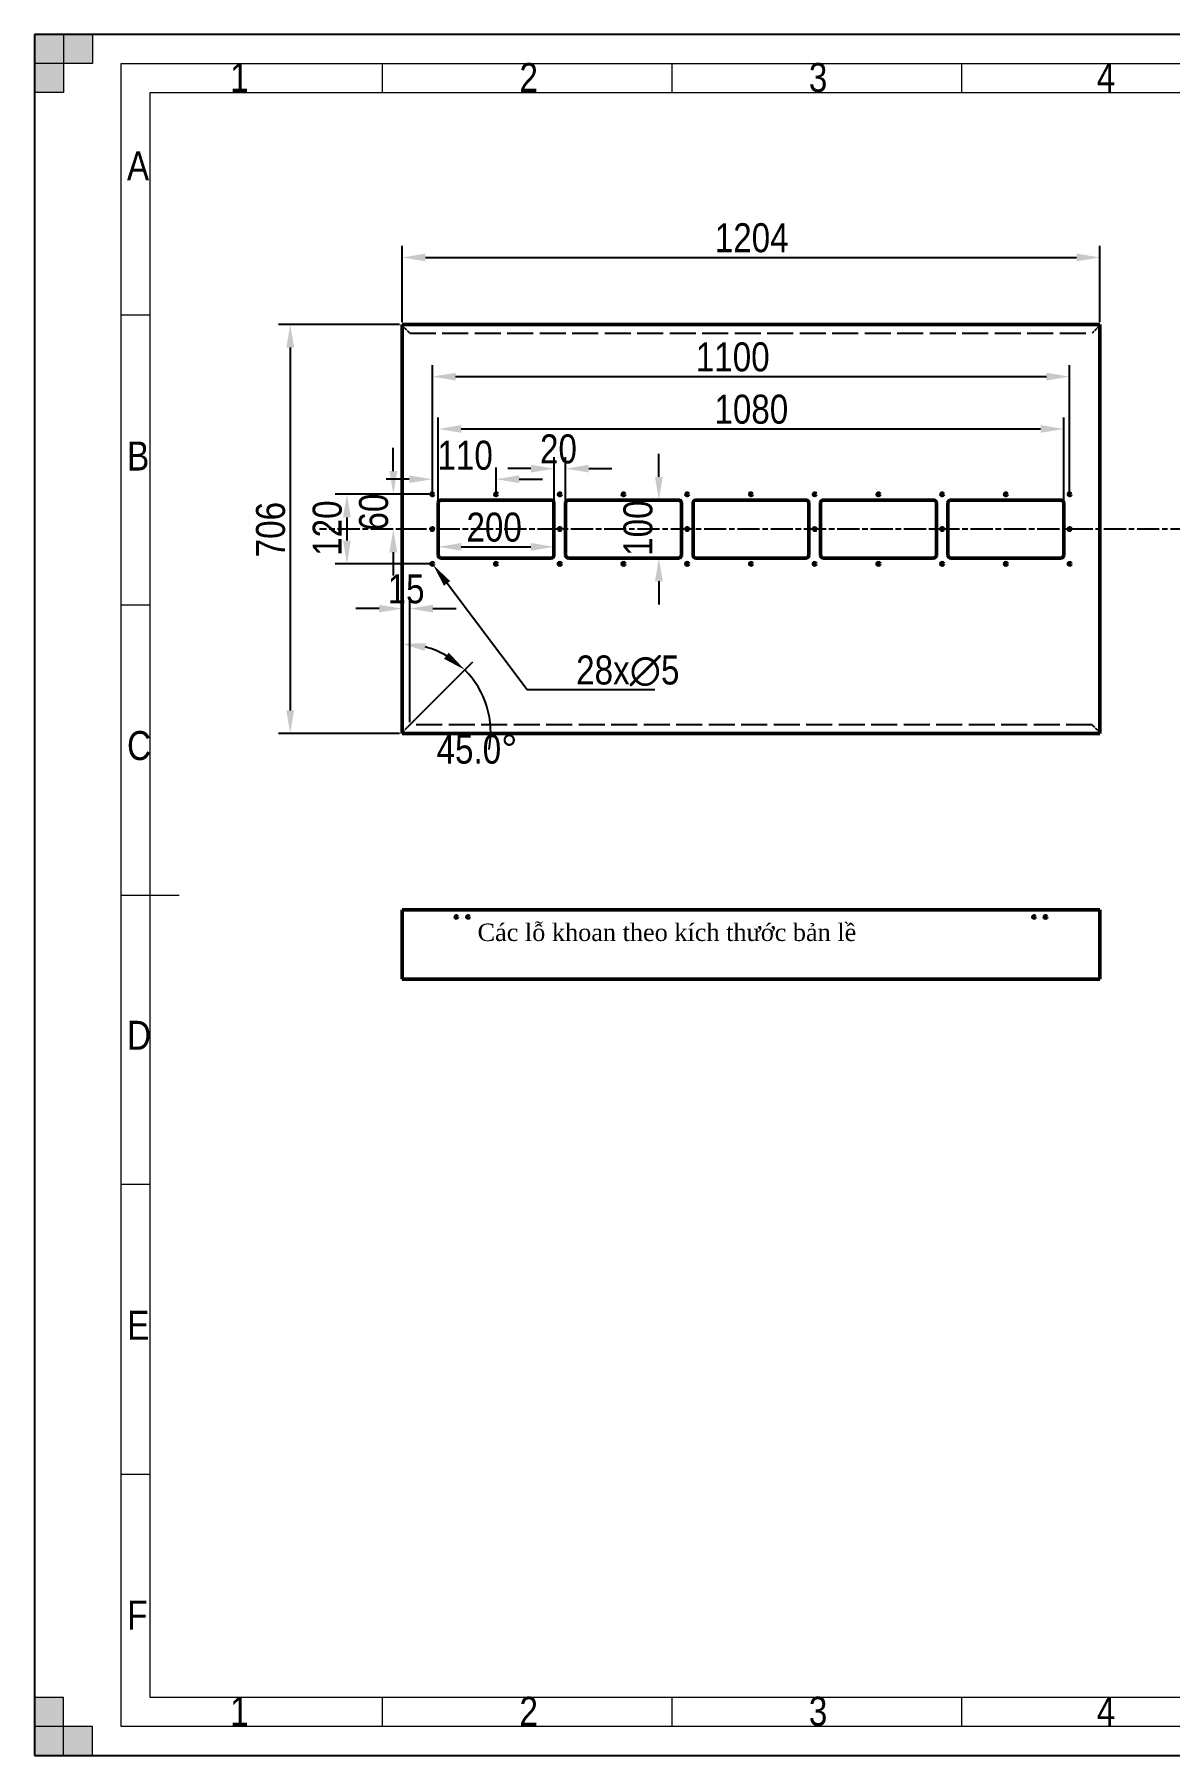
# Model space of a CAD drawing. Header units: millimetres. Extents: x 0 to 4200, y 0 to 2970.
# Drawn here: x 0 to 1959, y 0 to 2970 of the extents above; entities that cross this region are included whole.
import ezdxf

# ---------------------------------------------------------------- set-up
doc = ezdxf.new("R2010")
doc.units = ezdxf.units.MM
doc.header["$LTSCALE"] = 10
doc.linetypes.add('CHAIN', pattern=[0.7087, 0.4724, -0.0591, 0.1181, -0.0591])
doc.linetypes.add('DASHED', pattern=[0.2067, 0.1654, -0.0413])
for name, color, linetype, lineweight in [('Centerline (ANSI)', 7, 'Continuous', 25), ('Co ban', 7, 'Continuous', 50), ('Dimension (ANSI)', 7, 'Continuous', 25), ('Symbol (ANSI)', 7, 'Continuous', 25)]:
    doc.layers.add(name, color=color, linetype=linetype, lineweight=lineweight)
for name, color, linetype, lineweight, true_color in [('Khung ban ve', 5, 'Continuous', 15, 0x0000ff), ('Manh', 7, 'DASHED', 25, 0x008000), ('Manh khung ten', 7, 'Continuous', 15, 0x994c4c), ('Net chu', 30, 'Continuous', 15, 0xff7f00), ('THIN', 5, 'Continuous', 15, 0x0000ff)]:
    doc.layers.add(name, color=color, linetype=linetype, lineweight=lineweight, true_color=true_color)
doc.styles.add('Linh_50', font='')
doc.styles.add('Note Text (ANSI)', font='')
doc.styles.add('StandardAM_ANSI', font='')
doc.styles.get('Linh_50').set_extended_font_data('VNI-Helve-Condense')
doc.styles.get('Note Text (ANSI)').set_extended_font_data('VNI-Helve-Condense')
doc.styles.get('StandardAM_ANSI').set_extended_font_data('VNI-Helve-Condense')
doc.dimstyles.new('Default - mm (ANSI)', dxfattribs={"dimscale": 10, "dimtxt": 5, "dimasz": 4, "dimexe": 2, "dimexo": 0.5, "dimgap": 0.8, "dimtad": 1, "dimtoh": 1, "dimdec": 0, "dimrnd": 1e-08, "dimzin": 4, "dimdsep": 46, "dimtxsty": 'StandardAM_ANSI', "dimcen": 0.09, "dimdle": 10, "dimclrd": 256, "dimclre": 256, "dimclrt": 256, "dimadec": 1, "dimazin": 1, "dimtfac": 0.61, "dimtofl": 0, "dimtmove": 0, "dimatfit": 3, "dimldrblk": 'DOT', "dimfxl": 1, "dimtolj": 1, "dimtzin": 4, "dimlwd": -1, "dimlwe": -1, "dimarcsym": 0})

# ---------------------------------------------------------------- blocks, each defined once
blk = doc.blocks.new('Borders A3_Thuong')
at = {"layer": 'THIN'}
for points in [[(0, 297), (10, 297), (10, 292), (0, 292)], [(5, 297), (5, 287), (0, 287), (0, 297)], [(0, 0), (5, 0), (5, 10), (0, 10)], [(0, 5), (0, 0), (10, 0), (10, 5)]]:
    blk.add_hatch(color=256, dxfattribs=at).paths.add_polyline_path(points)
at = {"layer": 'Khung ban ve'}
for p, q in [((20, 287), (410, 287)), ((20, 10), (20, 287)), ((15, 148.5), (25, 148.5)), ((410, 10), (20, 10))]:
    blk.add_line(p, q, dxfattribs=at)
at = {"layer": 'Manh khung ten', "lineweight": 25}
for p, q in [((420, 297), (0, 297)), ((0, 297), (0, 0)), ((0, 0), (420, 0))]:
    blk.add_line(p, q, dxfattribs=at)
at = {"layer": 'Manh khung ten'}
for p, q in [((0, 297), (420, 297)), ((0, 0), (0, 297)), ((15, 292), (415, 292)), ((15, 5), (15, 292)), ((60, 292), (60, 287)), ((110, 292), (110, 287)), ((19.97, 248.54), (14.98, 248.54)), ((19.98, 198.5), (15, 198.5)), ((19.98, 98.54), (15, 98.54)), ((20, 48.5), (15.02, 48.5)), ((60, 10), (60, 5)), ((110, 10), (110, 5)), ((160, 10), (160, 5)), ((415, 5), (15, 5)), ((420, 0), (0, 0))]:
    blk.add_line(p, q, dxfattribs=at)
at = {"layer": 'Net chu'}
blk.add_line((160, 292), (160, 287), dxfattribs=at)
at = {"layer": 'THIN'}
for p, q in [((0, 292), (0, 297)), ((0, 297), (10, 297)), ((0, 297), (5, 297)), ((0, 287), (0, 297)), ((5, 297), (5, 287)), ((10, 297), (10, 292)), ((10, 292), (0, 292)), ((5, 287), (0, 287)), ((5, 10), (0, 10)), ((0, 10), (0, 0)), ((5, 0), (5, 10)), ((0, 5), (0, 0)), ((10, 5), (0, 5)), ((10, 0), (10, 5)), ((0, 0), (10, 0)), ((0, 0), (5, 0))]:
    blk.add_line(p, q, dxfattribs=at)
at = {"layer": 'Net chu', "style": 'Linh_50'}
for s, p in [('1', (33.81, 287.08)), ('2', (83.73, 287.08)), ('3', (133.68, 287.08)), ('4', (183.38, 287.08)), ('A', (15.98, 271.83)), ('B', (16, 221.75)), ('C', (16, 171.79)), ('D', (16, 121.79)), ('E', (16.02, 71.75)), ('F', (16.02, 21.75)), ('1', (33.81, 5.16)), ('2', (83.73, 5.16)), ('3', (133.68, 5.16)), ('4', (183.38, 5.16))]:
    blk.add_text(s, height=5, dxfattribs=at).set_placement(p)
blk = doc.blocks.new('*D5')
at = {"layer": 'Defpoints', "color": 0, "transparency": 16777216}
for p in [(634.9, 2469.5), (441.6, 1763.5), (634.9, 1763.5)]:
    blk.add_point(p, dxfattribs=at)
at = {"layer": 'Dimension (ANSI)', "transparency": 16777216}
for p, q in [((629.9, 2469.5), (421.6, 2469.5)), ((441.6, 2429.5), (441.6, 1803.5)), ((629.9, 1763.5), (421.6, 1763.5))]:
    blk.add_line(p, q, dxfattribs=at)
for points in [[(434.9, 2429.5), (448.3, 2429.5), (441.6, 2469.5)], [(434.9, 1803.5), (448.3, 1803.5), (441.6, 1763.5)]]:
    blk.add_solid(points, dxfattribs=at)
at = {"layer": 'Dimension (ANSI)', "color": 150, "true_color": 0x0080ff, "transparency": 16777216, "insert": (382.5, 2067.7), "char_height": 50, "attachment_point": 1, "rotation": 90, "style": 'StandardAM_ANSI'}
blk.add_mtext('\\A1;706', dxfattribs=at)
blk = doc.blocks.new('_Dot')
at = {"color": 0, "linetype": 'ByBlock', "lineweight": -2}
blk.add_line((-0.5, 0), (-1, 0), dxfattribs=at)
at = {"color": 0, "linetype": 'ByBlock', "const_width": 0.5}
blk.add_lwpolyline([(-0.25, 0, 1), (0.25, 0, 1)], format="xyb", close=True, dxfattribs=at)
blk = doc.blocks.new('*D6')
at = {"layer": 'Defpoints', "color": 0, "transparency": 16777216}
for p in [(1838.9, 2585.1), (634.9, 2468.5), (1838.9, 2468.5)]:
    blk.add_point(p, dxfattribs=at)
at = {"layer": 'Dimension (ANSI)', "transparency": 16777216}
for p, q in [((634.9, 2473.5), (634.9, 2605.1)), ((674.9, 2585.1), (1798.9, 2585.1)), ((1838.9, 2473.5), (1838.9, 2605.1))]:
    blk.add_line(p, q, dxfattribs=at)
for points in [[(674.9, 2591.8), (674.9, 2578.4), (634.9, 2585.1)], [(1798.9, 2591.8), (1798.9, 2578.4), (1838.9, 2585.1)]]:
    blk.add_solid(points, dxfattribs=at)
at = {"layer": 'Dimension (ANSI)', "color": 150, "true_color": 0x0080ff, "transparency": 16777216, "insert": (1174.4, 2644.2), "char_height": 50, "attachment_point": 1, "style": 'StandardAM_ANSI'}
blk.add_mtext('\\A1;1204', dxfattribs=at)
blk = doc.blocks.new('*D13')
at = {"layer": 'Defpoints', "color": 0, "transparency": 16777216}
for p in [(634.9, 1979.2), (634.9, 1936.2), (647.9, 1778.5)]:
    blk.add_point(p, dxfattribs=at)
at = {"layer": 'Dimension (ANSI)', "transparency": 16777216}
for p, q in [((634.9, 1941.2), (634.9, 1999.2)), ((647.9, 1783.5), (647.9, 1999.2)), ((594.9, 1979.2), (554.9, 1979.2)), ((687.9, 1979.2), (727.9, 1979.2))]:
    blk.add_line(p, q, dxfattribs=at)
for points in [[(594.9, 1985.9), (594.9, 1972.5), (634.9, 1979.2)], [(687.9, 1985.9), (687.9, 1972.5), (647.9, 1979.2)]]:
    blk.add_solid(points, dxfattribs=at)
at = {"layer": 'Dimension (ANSI)', "color": 150, "true_color": 0x0080ff, "transparency": 16777216, "insert": (593.8, 2038.3), "char_height": 50, "attachment_point": 1, "style": 'StandardAM_ANSI'}
blk.add_mtext('\\A1; \\fVNI-Helve-Condense|b0|i0;\\H50.0000;15', dxfattribs=at)
blk = doc.blocks.new('*D14')
at = {"layer": 'Defpoints', "color": 0, "transparency": 16777216}
for p in [(674.4, 1913.1), (634.9, 1770.5), (634.9, 1765.5), (638.4, 1769)]:
    blk.add_point(p, dxfattribs=at)
at = {"layer": 'Dimension (ANSI)', "transparency": 16777216}
blk.add_line((641.9, 1772.5), (757, 1887.6), dxfattribs=at)
for start, end in [(60.0432, 74.9568), (348.9446, 45)]:
    blk.add_arc((634.9, 1765.5), 152.8, start, end, dxfattribs=at)
for points in [[(673.6, 1906.4), (675.4, 1919.6), (634.9, 1918.3)], [(715.2, 1903.1), (707.1, 1892.6), (742.9, 1873.5)]]:
    blk.add_solid(points, dxfattribs=at)
at = {"layer": 'Dimension (ANSI)', "color": 150, "true_color": 0x0080ff, "transparency": 16777216, "insert": (694.2, 1761.7), "char_height": 50, "attachment_point": 1, "style": 'StandardAM_ANSI'}
blk.add_mtext('\\A1;45.0°', dxfattribs=at)
blk = doc.blocks.new('*D15')
at = {"layer": 'Defpoints', "color": 0, "transparency": 16777216}
for p in [(1786.9, 2379.5), (686.9, 2176.5), (1786.9, 2176.5)]:
    blk.add_point(p, dxfattribs=at)
at = {"layer": 'Dimension (ANSI)', "transparency": 16777216}
for p, q in [((686.9, 2181.5), (686.9, 2399.5)), ((726.9, 2379.5), (1746.9, 2379.5)), ((1786.9, 2181.5), (1786.9, 2399.5))]:
    blk.add_line(p, q, dxfattribs=at)
for points in [[(726.9, 2386.2), (726.9, 2372.8), (686.9, 2379.5)], [(1746.9, 2386.2), (1746.9, 2372.8), (1786.9, 2379.5)]]:
    blk.add_solid(points, dxfattribs=at)
at = {"layer": 'Dimension (ANSI)', "color": 150, "true_color": 0x0080ff, "transparency": 16777216, "insert": (1141.7, 2438.6), "char_height": 50, "attachment_point": 1, "style": 'StandardAM_ANSI'}
blk.add_mtext('\\A1;1100', dxfattribs=at)
blk = doc.blocks.new('*D16')
at = {"layer": 'Defpoints', "color": 0, "transparency": 16777216}
for p in [(796.9, 2202.5), (686.9, 2176.5), (796.9, 2176.5)]:
    blk.add_point(p, dxfattribs=at)
at = {"layer": 'Dimension (ANSI)', "transparency": 16777216}
for p, q in [((646.9, 2202.5), (606.9, 2202.5)), ((686.9, 2181.5), (686.9, 2222.5)), ((796.9, 2181.5), (796.9, 2222.5)), ((836.9, 2202.5), (876.9, 2202.5))]:
    blk.add_line(p, q, dxfattribs=at)
for points in [[(646.9, 2209.1), (646.9, 2195.8), (686.9, 2202.5)], [(836.9, 2209.1), (836.9, 2195.8), (796.9, 2202.5)]]:
    blk.add_solid(points, dxfattribs=at)
at = {"layer": 'Dimension (ANSI)', "color": 150, "true_color": 0x0080ff, "transparency": 16777216, "insert": (695.7, 2268.9), "char_height": 50, "attachment_point": 1, "style": 'StandardAM_ANSI'}
blk.add_mtext('\\A1;110', dxfattribs=at)
blk = doc.blocks.new('*D17')
at = {"layer": 'Defpoints', "color": 0, "transparency": 16777216}
for p in [(686.9, 2176.5), (539.4, 2056.5), (686.9, 2056.5)]:
    blk.add_point(p, dxfattribs=at)
at = {"layer": 'Dimension (ANSI)', "transparency": 16777216}
for p, q in [((681.9, 2176.5), (519.4, 2176.5)), ((539.4, 2136.5), (539.4, 2096.5)), ((681.9, 2056.5), (519.4, 2056.5))]:
    blk.add_line(p, q, dxfattribs=at)
for points in [[(532.7, 2136.5), (546.1, 2136.5), (539.4, 2176.5)], [(532.7, 2096.5), (546.1, 2096.5), (539.4, 2056.5)]]:
    blk.add_solid(points, dxfattribs=at)
at = {"layer": 'Dimension (ANSI)', "color": 150, "true_color": 0x0080ff, "transparency": 16777216, "insert": (480.3, 2070.3), "char_height": 50, "attachment_point": 1, "rotation": 90, "style": 'StandardAM_ANSI'}
blk.add_mtext('\\A1;120', dxfattribs=at)
blk = doc.blocks.new('*D18')
at = {"layer": 'Defpoints', "color": 0, "transparency": 16777216}
for p in [(686.9, 2176.5), (619.5, 2116.5), (686.9, 2116.5)]:
    blk.add_point(p, dxfattribs=at)
at = {"layer": 'Dimension (ANSI)', "transparency": 16777216}
for p, q in [((619.5, 2216.5), (619.5, 2256.5)), ((681.9, 2176.5), (599.5, 2176.5)), ((619.5, 2076.5), (619.5, 2036.5))]:
    blk.add_line(p, q, dxfattribs=at)
for points in [[(612.8, 2216.5), (626.1, 2216.5), (619.5, 2176.5)], [(612.8, 2076.5), (626.1, 2076.5), (619.5, 2116.5)]]:
    blk.add_solid(points, dxfattribs=at)
at = {"layer": 'Dimension (ANSI)', "color": 150, "true_color": 0x0080ff, "transparency": 16777216, "insert": (560.4, 2113.9), "char_height": 50, "attachment_point": 1, "rotation": 90, "style": 'StandardAM_ANSI'}
blk.add_mtext('\\A1;60', dxfattribs=at)
blk = doc.blocks.new('*D19')
at = {"layer": 'Defpoints', "color": 0, "transparency": 16777216}
for p in [(685.5, 2058.3), (688.2, 2054.7)]:
    blk.add_point(p, dxfattribs=at)
at = {"layer": 'Dimension (ANSI)', "transparency": 16777216}
for p, q in [((686, 2056.5), (687.8, 2056.5)), ((686.9, 2055.6), (686.9, 2057.4)), ((850.4, 1839.2), (712.3, 2022.7)), ((1070.7, 1839.2), (850.4, 1839.2))]:
    blk.add_line(p, q, dxfattribs=at)
blk.add_solid([(717.6, 2026.7), (706.9, 2018.7), (688.2, 2054.7)], dxfattribs=at)
at = {"layer": 'Dimension (ANSI)', "color": 150, "true_color": 0x0080ff, "transparency": 16777216, "insert": (935.1, 1898.3), "char_height": 50, "attachment_point": 1, "style": 'StandardAM_ANSI'}
blk.add_mtext('\\A1;\\fVNI-Helve-Condense|b0|i0;\\H50.0000;28x∅5', dxfattribs=at)
blk = doc.blocks.new('*D20')
at = {"layer": 'Defpoints', "color": 0, "transparency": 16777216}
for p in [(1776.9, 2289.2), (696.9, 2161.5), (1776.9, 2161.5)]:
    blk.add_point(p, dxfattribs=at)
at = {"layer": 'Dimension (ANSI)', "transparency": 16777216}
for p, q in [((696.9, 2166.5), (696.9, 2309.2)), ((736.9, 2289.2), (1736.9, 2289.2)), ((1776.9, 2166.5), (1776.9, 2309.2))]:
    blk.add_line(p, q, dxfattribs=at)
for points in [[(736.9, 2295.9), (736.9, 2282.6), (696.9, 2289.2)], [(1736.9, 2295.9), (1736.9, 2282.6), (1776.9, 2289.2)]]:
    blk.add_solid(points, dxfattribs=at)
at = {"layer": 'Dimension (ANSI)', "color": 150, "true_color": 0x0080ff, "transparency": 16777216, "insert": (1173.8, 2348.3), "char_height": 50, "attachment_point": 1, "style": 'StandardAM_ANSI'}
blk.add_mtext('\\A1;1080', dxfattribs=at)
blk = doc.blocks.new('*D21')
at = {"layer": 'Defpoints', "color": 0, "transparency": 16777216}
for p in [(696.9, 2085.8), (896.9, 2085.8), (896.9, 2085.8)]:
    blk.add_point(p, dxfattribs=at)
at = {"layer": 'Dimension (ANSI)', "transparency": 16777216}
blk.add_line((736.9, 2085.8), (856.9, 2085.8), dxfattribs=at)
for points in [[(736.9, 2092.4), (736.9, 2079.1), (696.9, 2085.8)], [(856.9, 2092.4), (856.9, 2079.1), (896.9, 2085.8)]]:
    blk.add_solid(points, dxfattribs=at)
at = {"layer": 'Dimension (ANSI)', "color": 150, "true_color": 0x0080ff, "transparency": 16777216, "insert": (745.8, 2144.8), "char_height": 50, "attachment_point": 1, "style": 'StandardAM_ANSI'}
blk.add_mtext('\\A1;200', dxfattribs=at)
blk = doc.blocks.new('*D22')
at = {"layer": 'Defpoints', "color": 0, "transparency": 16777216}
for p in [(1016.9, 2166.5), (1077.9, 2066.5), (1077.9, 2066.5)]:
    blk.add_point(p, dxfattribs=at)
at = {"layer": 'Dimension (ANSI)', "transparency": 16777216}
for p, q in [((1077.9, 2206.5), (1077.9, 2246.5)), ((1077.9, 2026.5), (1077.9, 1986.5))]:
    blk.add_line(p, q, dxfattribs=at)
for points in [[(1071.2, 2206.5), (1084.6, 2206.5), (1077.9, 2166.5)], [(1071.2, 2026.5), (1084.6, 2026.5), (1077.9, 2066.5)]]:
    blk.add_solid(points, dxfattribs=at)
at = {"layer": 'Dimension (ANSI)', "color": 150, "true_color": 0x0080ff, "transparency": 16777216, "insert": (1016.7, 2070.3), "char_height": 50, "attachment_point": 1, "rotation": 90, "style": 'StandardAM_ANSI'}
blk.add_mtext('\\A1;100', dxfattribs=at)
blk = doc.blocks.new('*D23')
at = {"layer": 'Defpoints', "color": 0, "transparency": 16777216}
for p in [(916.9, 2220.7), (896.9, 2161.5), (916.9, 2161.5)]:
    blk.add_point(p, dxfattribs=at)
at = {"layer": 'Dimension (ANSI)', "transparency": 16777216}
for p, q in [((896.9, 2166.5), (896.9, 2240.7)), ((916.9, 2166.5), (916.9, 2240.7)), ((856.9, 2220.7), (816.9, 2220.7)), ((956.9, 2220.7), (996.9, 2220.7))]:
    blk.add_line(p, q, dxfattribs=at)
for points in [[(856.9, 2227.4), (856.9, 2214), (896.9, 2220.7)], [(956.9, 2227.4), (956.9, 2214), (916.9, 2220.7)]]:
    blk.add_solid(points, dxfattribs=at)
at = {"layer": 'Dimension (ANSI)', "color": 150, "true_color": 0x0080ff, "transparency": 16777216, "insert": (872.7, 2279.8), "char_height": 50, "attachment_point": 1, "style": 'StandardAM_ANSI'}
blk.add_mtext('\\A1;20', dxfattribs=at)

msp = doc.modelspace()

# ---------------------------------------------------------------- linework, layer by layer
at = {"layer": 'Centerline (ANSI)', "linetype": 'CHAIN', "ltscale": 8.113447}
msp.add_line((2401.72, 2116.47), (492.06, 2116.47), dxfattribs=at)
at = {"layer": 'Co ban'}
for p, q in [((634.85, 2469.47), (1838.85, 2469.47)), ((634.85, 2469.47), (634.85, 2468.47)), ((634.85, 2296.73), (634.85, 2468.47)), ((1838.85, 2468.47), (1838.85, 2469.47)), ((1838.85, 2468.47), (1838.85, 2296.73)), ((634.85, 2296.73), (634.85, 2295.73)), ((634.85, 1937.21), (634.85, 2295.73)), ((1838.85, 2295.73), (1838.85, 2296.73)), ((1838.85, 2295.73), (1838.85, 1937.21)), ((696.85, 2071.47), (696.85, 2161.47)), ((701.85, 2166.47), (891.85, 2166.47)), ((896.85, 2161.47), (896.85, 2071.47)), ((916.85, 2071.47), (916.85, 2161.47)), ((921.85, 2166.47), (1111.85, 2166.47)), ((1116.85, 2161.47), (1116.85, 2071.47)), ((1136.85, 2071.47), (1136.85, 2161.47)), ((1141.85, 2166.47), (1331.85, 2166.47)), ((1336.85, 2161.47), (1336.85, 2071.47)), ((1356.85, 2071.47), (1356.85, 2161.47)), ((1361.85, 2166.47), (1551.85, 2166.47)), ((1556.85, 2161.47), (1556.85, 2071.47)), ((1576.85, 2071.47), (1576.85, 2161.47)), ((1581.85, 2166.47), (1771.85, 2166.47)), ((1776.85, 2161.47), (1776.85, 2071.47)), ((891.85, 2066.47), (701.85, 2066.47)), ((1111.85, 2066.47), (921.85, 2066.47)), ((1331.85, 2066.47), (1141.85, 2066.47)), ((1551.85, 2066.47), (1361.85, 2066.47)), ((1771.85, 2066.47), (1581.85, 2066.47)), ((634.85, 1937.21), (634.85, 1936.21)), ((634.85, 1764.47), (634.85, 1936.21)), ((1838.85, 1936.21), (1838.85, 1937.21)), ((1838.85, 1936.21), (1838.85, 1764.47)), ((634.85, 1764.47), (634.85, 1763.47)), ((1838.85, 1763.47), (634.85, 1763.47)), ((1838.85, 1763.47), (1838.85, 1764.47)), ((634.85, 1459.65), (1838.85, 1459.65)), ((634.85, 1459.65), (634.85, 1457.65)), ((634.85, 1440.8), (634.85, 1457.65)), ((1838.85, 1457.65), (1838.85, 1459.65)), ((1838.85, 1457.65), (1838.85, 1440.8)), ((634.85, 1440.8), (634.85, 1439.07)), ((634.85, 1339.92), (634.85, 1439.07)), ((1838.85, 1439.07), (1838.85, 1440.8)), ((1838.85, 1439.07), (1838.85, 1339.92)), ((634.85, 1339.92), (634.85, 1339.65)), ((1838.85, 1339.65), (634.85, 1339.65)), ((1838.85, 1339.65), (1838.85, 1339.92))]:
    msp.add_line(p, q, dxfattribs=at)
for centre, radius in [((686.85, 2176.47), 2.25), ((796.85, 2176.47), 2.25), ((906.85, 2176.47), 2.25), ((1016.85, 2176.47), 2.25), ((1126.85, 2176.47), 2.25), ((1236.85, 2176.47), 2.25), ((1346.85, 2176.47), 2.25), ((1456.85, 2176.47), 2.25), ((1566.85, 2176.47), 2.25), ((1676.85, 2176.47), 2.25), ((1786.85, 2176.47), 2.25), ((686.85, 2116.47), 2.25), ((906.85, 2116.47), 2.25), ((1126.85, 2116.47), 2.25), ((1346.85, 2116.47), 2.25), ((1566.85, 2116.47), 2.25), ((1786.85, 2116.47), 2.25), ((686.85, 2056.47), 2.25), ((796.85, 2056.47), 2.25), ((906.85, 2056.47), 2.25), ((1016.85, 2056.47), 2.25), ((1126.85, 2056.47), 2.25), ((1236.85, 2056.47), 2.25), ((1346.85, 2056.47), 2.25), ((1456.85, 2056.47), 2.25), ((1566.85, 2056.47), 2.25), ((1676.85, 2056.47), 2.25), ((1786.85, 2056.47), 2.25), ((728.4, 1447.15), 2.1), ((748.4, 1447.15), 2.1), ((1725.3, 1447.15), 2.1), ((1745.3, 1447.15), 2.1)]:
    msp.add_circle(centre, radius, dxfattribs=at)
for centre, start, end in [((701.85, 2161.47), 90, 180), ((891.85, 2161.47), 0, 90), ((921.85, 2161.47), 90, 180), ((1111.85, 2161.47), 0, 90), ((1141.85, 2161.47), 90, 180), ((1331.85, 2161.47), 0, 90), ((1361.85, 2161.47), 90, 180), ((1551.85, 2161.47), 0, 90), ((1581.85, 2161.47), 90, 180), ((1771.85, 2161.47), 0, 90), ((701.85, 2071.47), 180, 270), ((891.85, 2071.47), 270, 0), ((921.85, 2071.47), 180, 270), ((1111.85, 2071.47), 270, 0), ((1141.85, 2071.47), 180, 270), ((1331.85, 2071.47), 270, 0), ((1361.85, 2071.47), 180, 270), ((1551.85, 2071.47), 270, 0), ((1581.85, 2071.47), 180, 270), ((1771.85, 2071.47), 270, 0)]:
    msp.add_arc(centre, 5, start, end, dxfattribs=at)
at = {"layer": 'Manh', "ltscale": 27.737461}
for p, q in [((1838.85, 2468.47), (634.85, 2468.47)), ((634.85, 1764.47), (1838.85, 1764.47)), ((1838.85, 1458.65), (634.85, 1458.65)), ((634.85, 1340.65), (1838.85, 1340.65))]:
    msp.add_line(p, q, dxfattribs=at)
at = {"layer": 'Manh', "ltscale": 3.501642}
for p, q in [((647.85, 2454.47), (634.85, 2467.47)), ((1838.85, 2467.47), (1825.85, 2454.47)), ((634.85, 1765.47), (647.85, 1778.47)), ((1825.85, 1778.47), (1838.85, 1765.47))]:
    msp.add_line(p, q, dxfattribs=at)
at = {"layer": 'Manh', "ltscale": 0.19037}
for p, q in [((726.3, 2468.47), (726.3, 2469.47)), ((730.5, 2468.47), (730.5, 2469.47)), ((746.3, 2468.47), (746.3, 2469.47)), ((750.5, 2468.47), (750.5, 2469.47)), ((1723.2, 2469.47), (1723.2, 2468.47)), ((1727.4, 2469.47), (1727.4, 2468.47)), ((1743.2, 2469.47), (1743.2, 2468.47)), ((1747.4, 2469.47), (1747.4, 2468.47)), ((647.85, 1459.65), (647.85, 1458.65)), ((1825.85, 1458.65), (1825.85, 1459.65)), ((684.6, 1339.65), (684.6, 1340.65)), ((689.1, 1339.65), (689.1, 1340.65)), ((696.85, 1339.65), (696.85, 1340.65)), ((794.6, 1339.65), (794.6, 1340.65)), ((799.1, 1339.65), (799.1, 1340.65)), ((896.85, 1339.65), (896.85, 1340.65)), ((904.6, 1339.65), (904.6, 1340.65)), ((909.1, 1339.65), (909.1, 1340.65)), ((916.85, 1339.65), (916.85, 1340.65)), ((1014.6, 1339.65), (1014.6, 1340.65)), ((1019.1, 1339.65), (1019.1, 1340.65)), ((1116.85, 1339.65), (1116.85, 1340.65)), ((1124.6, 1339.65), (1124.6, 1340.65)), ((1129.1, 1339.65), (1129.1, 1340.65)), ((1136.85, 1339.65), (1136.85, 1340.65)), ((1234.6, 1339.65), (1234.6, 1340.65)), ((1239.1, 1339.65), (1239.1, 1340.65)), ((1336.85, 1339.65), (1336.85, 1340.65)), ((1344.6, 1339.65), (1344.6, 1340.65)), ((1349.1, 1339.65), (1349.1, 1340.65)), ((1356.85, 1339.65), (1356.85, 1340.65)), ((1454.6, 1339.65), (1454.6, 1340.65)), ((1459.1, 1339.65), (1459.1, 1340.65)), ((1556.85, 1339.65), (1556.85, 1340.65)), ((1564.6, 1339.65), (1564.6, 1340.65)), ((1569.1, 1339.65), (1569.1, 1340.65)), ((1576.85, 1339.65), (1576.85, 1340.65)), ((1674.6, 1339.65), (1674.6, 1340.65)), ((1679.1, 1339.65), (1679.1, 1340.65)), ((1776.85, 1339.65), (1776.85, 1340.65)), ((1784.6, 1339.65), (1784.6, 1340.65)), ((1789.1, 1339.65), (1789.1, 1340.65))]:
    msp.add_line(p, q, dxfattribs=at)
at = {"layer": 'Manh', "ltscale": 27.138479}
for p, q in [((647.85, 2454.47), (1825.85, 2454.47)), ((1825.85, 1778.47), (647.85, 1778.47))]:
    msp.add_line(p, q, dxfattribs=at)

# ---------------------------------------------------------------- block references
at = {"xscale": 10, "yscale": 10, "zscale": 10}
msp.add_blockref('Borders A3_Thuong', (0, 0), dxfattribs=at)

# ---------------------------------------------------------------- texts
at = {"layer": 'Symbol (ANSI)', "insert": (764.9, 1435.63), "char_height": 30, "width": 654.0442, "attachment_point": 1, "style": 'Note Text (ANSI)'}
msp.add_mtext('{\\fTimes New Roman|b0|i0;\\H30.0000;Các lỗ khoan theo kích thước bản lề}', dxfattribs=at)

# ---------------------------------------------------------------- dimensions: what is measured, and where the dimension line sits
at = {"layer": 'Dimension (ANSI)'}
for base, p1, p2, override, picture, middle in [((1838.85, 2585.11), (634.85, 2468.47), (1838.85, 2468.47), {"dimgap": 0.8, "dimtoh": 0, "dimdec": 0, "dimtol": 0, "dimlim": 0, "dimtp": 0, "dimtm": 0, "dimtdec": 2, "dimatfit": 1}, '*D6', (1236.85, 2585.11)), ((1776.85, 2289.23), (696.85, 2161.47), (1776.85, 2161.47), {"dimgap": 0.8, "dimtoh": 0, "dimdec": 0, "dimtol": 0, "dimlim": 0, "dimtp": 0, "dimtm": 0, "dimtdec": 2, "dimatfit": 1}, '*D20', (1236.85, 2289.23)), ((896.85, 2085.77), (696.85, 2085.77), (896.85, 2085.77), {"dimgap": 0.8, "dimtoh": 0, "dimdec": 0, "dimse1": 1, "dimse2": 1, "dimtol": 0, "dimlim": 0, "dimtp": 0, "dimtm": 0, "dimtdec": 2, "dimatfit": 1}, '*D21', (796.85, 2085.77))]:
    dim = msp.add_linear_dim(base=base, p1=p1, p2=p2, dimstyle='Default - mm (ANSI)', override=override, dxfattribs=at)
    dim.commit()
    dim.dimension.update_dxf_attribs({"geometry": picture, "text_midpoint": middle, "dimtype": 160})
for base, p1, p2, angle, override, picture, middle in [((441.61, 1763.47), (634.85, 2469.47), (634.85, 1763.47), 270, {"dimgap": 0.8, "dimtoh": 0, "dimdec": 0, "dimtol": 0, "dimlim": 0, "dimtp": 0, "dimtm": 0, "dimtdec": 2, "dimatfit": 1}, '*D5', (441.61, 2116.47)), ((1786.85, 2379.5), (686.85, 2176.47), (1786.85, 2176.47), 180, {"dimgap": 0.8, "dimtoh": 0, "dimdec": 0, "dimtol": 0, "dimlim": 0, "dimtp": 0, "dimtm": 0, "dimtdec": 2, "dimatfit": 1}, '*D15', (1204.75, 2379.5)), ((796.85, 2202.46), (686.85, 2176.47), (796.85, 2176.47), 180, {"dimgap": 1.536842, "dimtoh": 0, "dimdec": 0, "dimtol": 0, "dimlim": 0, "dimtp": 0, "dimtm": 0, "dimtdec": 2}, '*D16', (741.85, 2202.46)), ((916.85, 2220.71), (896.85, 2161.47), (916.85, 2161.47), 180, {"dimgap": 0.8, "dimtoh": 0, "dimdec": 0, "dimtol": 0, "dimlim": 0, "dimtp": 0, "dimtm": 0, "dimtdec": 2, "dimatfit": 1}, '*D23', (906.85, 2220.71)), ((619.47, 2116.47), (686.85, 2176.47), (686.85, 2116.47), 90, {"dimgap": 0.8, "dimtoh": 0, "dimdec": 0, "dimse2": 1, "dimtol": 0, "dimlim": 0, "dimtp": 0, "dimtm": 0, "dimtdec": 2, "dimatfit": 1}, '*D18', (619.47, 2146.47)), ((1077.91, 2066.47), (1016.85, 2166.47), (1077.91, 2066.47), 90, {"dimgap": 1.010526, "dimtoh": 0, "dimdec": 0, "dimse1": 1, "dimse2": 1, "dimtol": 0, "dimlim": 0, "dimtp": 0, "dimtm": 0, "dimtdec": 2}, '*D22', (1077.91, 2116.47)), ((539.39, 2056.47), (686.85, 2176.47), (686.85, 2056.47), 90, {"dimgap": 0.8, "dimtoh": 0, "dimdec": 0, "dimtol": 0, "dimlim": 0, "dimtp": 0, "dimtm": 0, "dimtdec": 2, "dimatfit": 1}, '*D17', (539.39, 2116.47))]:
    dim = msp.add_linear_dim(base=base, p1=p1, p2=p2, angle=angle, dimstyle='Default - mm (ANSI)', override=override, dxfattribs=at)
    dim.commit()
    dim.dimension.update_dxf_attribs({"geometry": picture, "text_midpoint": middle, "dimtype": 160})
dim = msp.add_diameter_dim_2p(p1=(685.4972, 2058.2663), p2=(688.2035, 2054.6711), text='\\fVNI-Helve-Condense|b0|i0;\\H50.0000;28x<>', dimstyle='Default - mm (ANSI)', override={"dimgap": 0.8, "dimtih": 1, "dimdec": 0, "dimlfac": 1, "dimtol": 0, "dimlim": 0, "dimtp": 0, "dimtm": 0, "dimtdec": 2}, dxfattribs=at)
dim.commit()
dim.dimension.update_dxf_attribs({"geometry": '*D19', "text_midpoint": (1002.9203, 1839.2044), "dimtype": 163})
dim = msp.add_linear_dim(base=(634.85, 1979.2), p1=(647.85, 1778.47), p2=(634.85, 1936.21), text=' \\fVNI-Helve-Condense|b0|i0;\\H50.0000;15', dimstyle='Default - mm (ANSI)', override={"dimgap": 0.8, "dimtoh": 0, "dimdec": 0, "dimtol": 0, "dimlim": 0, "dimtp": 0, "dimtm": 0, "dimtdec": 2, "dimatfit": 1}, dxfattribs=at)
dim.commit()
dim.dimension.update_dxf_attribs({"geometry": '*D13', "text_midpoint": (641.35, 1979.2), "dimtype": 160})
dim = msp.add_angular_dim_3p(base=(674.395, 1913.0512), center=(634.8504, 1765.4686), p1=(638.3859, 1769.0042), p2=(634.8504, 1770.4686), dimstyle='Default - mm (ANSI)', override={"dimgap": 0.8, "dimtih": 1, "dimse2": 1, "dimadec": 1, "dimtol": 0, "dimlim": 0, "dimtp": 0, "dimtm": 0, "dimtdec": 0}, dxfattribs=at)
dim.commit()
dim.dimension.update_dxf_attribs({"geometry": '*D14', "text_midpoint": (774.1216, 1702.636), "dimtype": 165})

doc.saveas('drawing.dxf')
